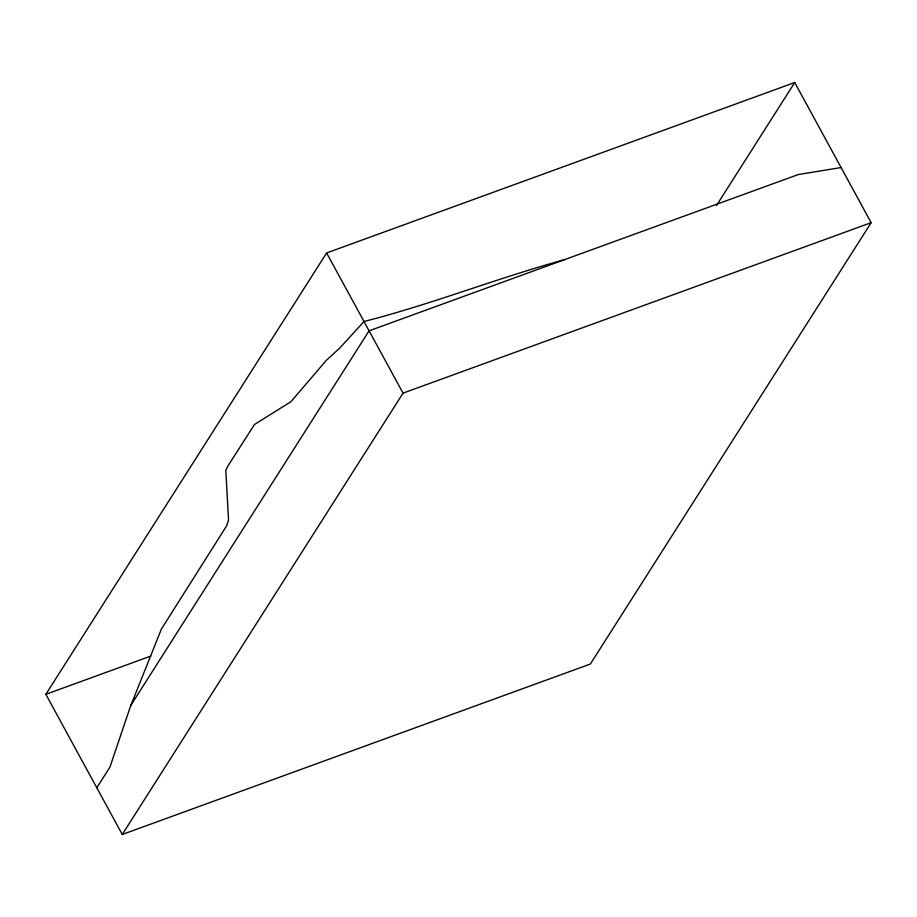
<?xml version="1.0" encoding="UTF-8"?>
<svg xmlns="http://www.w3.org/2000/svg" width="917" height="917" viewBox="0 0 917 917"><rect width="100%" height="100%" fill="white"/><g stroke="black" fill="none" stroke-linecap="round" stroke-linejoin="round"><path stroke-width="1.38" d="M45.85 694.318L326.624 252.966L794.73 82.519L871.15 222.682L590.376 664.034L122.27 834.481L45.85 694.318L150.766 656.113M130.913 705.207L369.081 330.831L798.18 174.585L841.095 167.547M96.789 787.76L109.925 767.128L130.432 706.445L161.358 629.142L226.763 525.613L228.539 519.905L225.811 470.306L228.15 465.607L254.49 424.502L290.815 401.795L326.567 360.106L339.599 348.254L363.992 321.5C431.747 304.272 496.762 278.229 564.127 259.809M122.27 834.481L403.044 393.129L871.15 222.682M716.486 205.523L794.73 82.519M326.624 252.966L403.044 393.129"/></g></svg>
